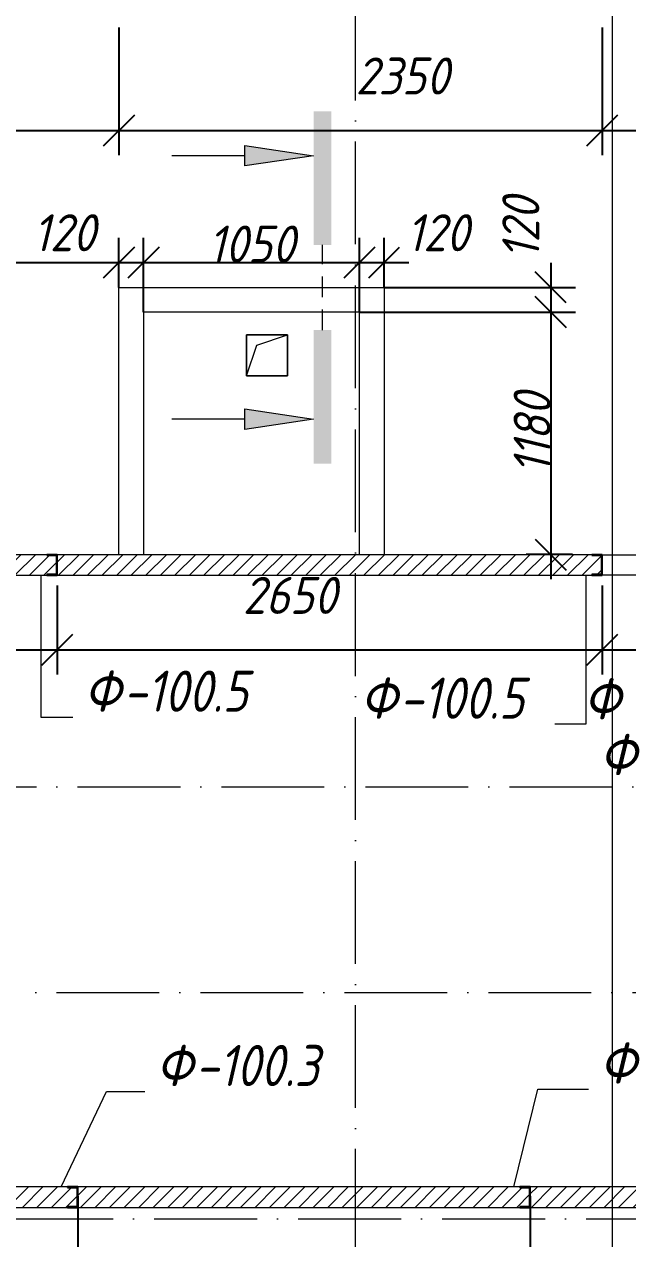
# Model space of a CAD drawing. Header units: millimetres. Extents: x -356862 to 418287, y 0 to 839748.
# Drawn here: x -79111 to -76177, y 618100 to 624008 of the extents above; entities that cross this region are included whole.
import ezdxf

# ---------------------------------------------------------------- set-up
doc = ezdxf.new("R2010")
doc.units = ezdxf.units.MM
doc.linetypes.add('200_ШТРИХ_ш1п0_6_', pattern=[160, 100, -60])
doc.linetypes.add('50_200_ШТРИХ_1Т_ш5_п1_п1_', pattern=[700, 500, -100, 0, -100])
for name, color, linetype, lineweight in [('A-____-____-DIMS', 7, 'Continuous', 9), ('A-____-NOTE-TEXT', 7, 'Continuous', 9), ('A-____-NOTE-TEXT-1', 7, 'Continuous', 5), ('A-FLOR-____-OTLN', 7, 'Continuous', 9), ('A-GENM-____-IDEN', 7, 'Continuous', 9), ('A-GENM-____-MCUT', 7, 'Continuous', 25), ('A-GENM-____-OTLN', 7, 'Continuous', 9), ('A-GENM-____-OTLN-1', 7, 'Continuous', 25), ('A-WALL-FNSH-MCUT-1', 7, 'Continuous', 9), ('S-GRID-____-OTLN-1', 7, '50_200_ШТРИХ_1Т_ш5_п1_п1_', 9)]:
    doc.layers.add(name, color=color, linetype=linetype, lineweight=lineweight)
for name, color, linetype, lineweight, true_color in [('A-DETL-GENF-OTLN-10', 7, '200_ШТРИХ_ш1п0_6_', 9, 0x000000), ('A-DETL-GENF-OTLN-9', 7, 'Continuous', 9, 0x000000), ('A-WALL-____-OTLN-1', 7, 'Continuous', 9, 0x800000), ('A-WALL-____-PATT-4', 9, 'Continuous', 9, 0x808080), ('G-____-____-SYMB-1', 9, 'Continuous', 9, 0x808080), ('I-WALL-____-OTLN-2', 7, 'Continuous', 9, 0x000000)]:
    doc.layers.add(name, color=color, linetype=linetype, lineweight=lineweight, true_color=true_color)
doc.styles.add('ISOCPEUR_I_10', font='isocpeui.ttf', dxfattribs={"width": 0.9, "height": 180})
doc.styles.add('ISOCPEUR_I_14', font='isocpeui.ttf', dxfattribs={"width": 0.9, "height": 180})
doc.styles.add('ISOCPEUR_I_2', font='isocpeui.ttf', dxfattribs={"width": 0.85, "height": 2.3})
doc.dimstyles.new('ISO-1_8_0_9К_СРЕДНИЙ_Кладочные_4', dxfattribs={"dimscale": 304.8, "dimtxt": 179.276612, "dimasz": 0.492126, "dimexe": 0.393701, "dimexo": 0, "dimgap": 0, "dimtad": 1, "dimdec": 3, "dimrnd": 0.001, "dimdsep": 46, "dimtxsty": 'ISOCPEUR_I_10', "dimblk1": 'OBLIQUE', "dimblk2": 'OBLIQUE', "dimsah": 1, "dimcen": 0.09, "dimdle": 0.393701, "dimazin": 0, "dimtfac": 1, "dimtdec": 4, "dimtix": 1, "dimtmove": 1, "dimatfit": 3, "dimfxl": 1, "dimtvp": 1, "dimtolj": 1, "dimtzin": 0, "dimarcsym": 2})
doc.dimstyles.new('ISO-1_8_0_9К_СРЕДНИЙ_Кладочные_5', dxfattribs={"dimscale": 304.8, "dimtxt": 179.276612, "dimasz": 0.492126, "dimexe": 0.393701, "dimexo": 0, "dimgap": 0, "dimtad": 1, "dimdec": 3, "dimrnd": 0.001, "dimdsep": 46, "dimtxsty": 'ISOCPEUR_I_10', "dimblk1": 'OBLIQUE', "dimblk2": 'OBLIQUE', "dimsah": 1, "dimcen": 0.09, "dimdle": 0.393701, "dimazin": 0, "dimtfac": 1, "dimtdec": 4, "dimtix": 1, "dimtmove": 2, "dimatfit": 3, "dimfxl": 1, "dimtvp": 1, "dimtolj": 1, "dimtzin": 0, "dimarcsym": 2})
doc.dimstyles.new('ISO-1_8_0_9К_СРЕДНИЙ_Кладочные_6', dxfattribs={"dimscale": 304.8, "dimtxt": 179.276612, "dimasz": 0.492126, "dimexe": 0.393701, "dimexo": 0, "dimgap": 0, "dimtad": 1, "dimdec": 3, "dimrnd": 0.001, "dimdsep": 46, "dimtxsty": 'ISOCPEUR_I_14', "dimblk1": 'OBLIQUE', "dimblk2": 'OBLIQUE', "dimsah": 1, "dimcen": 0.09, "dimdle": 0.393701, "dimazin": 0, "dimtfac": 1, "dimtdec": 4, "dimtix": 1, "dimtmove": 0, "dimatfit": 3, "dimfxl": 1, "dimtvp": 1, "dimtolj": 1, "dimtzin": 0, "dimarcsym": 2})
pattern_1 = [(45, (-175000.736, 544716.51), (-35.35534, 35.35534), [])]

# ---------------------------------------------------------------- blocks, each defined once
blk = doc.blocks.new('154_Фахверк_СКБ_Швеллер - Тип_100_4010-27789772-АР1_Кладочный план 1 этажа в осях 1-64_Ю-ЯЯ')
at = {"layer": 'A-GENM-____-MCUT'}
for p, q in [((175, 50), (125, 50)), ((125, 50), (125, -50)), ((128, 47), (175, 47)), ((128, -47), (128, 47)), ((175, 47), (175, 50)), ((125, -50), (175, -50)), ((175, -47), (128, -47)), ((175, -50), (175, -47))]:
    blk.add_line(p, q, dxfattribs=at)
blk = doc.blocks.new('154_Фахверк_СКБ_Швеллер - Тип_100_3600-27825154-АР1_Кладочный план 1 этажа в осях 1-64_Ю-ЯЯ')
at = {"layer": 'A-GENM-____-MCUT'}
for p, q in [((175, 50), (125, 50)), ((125, 50), (125, -50)), ((128, 47), (175, 47)), ((128, -47), (128, 47)), ((175, 47), (175, 50)), ((125, -50), (175, -50)), ((175, -47), (128, -47)), ((175, -50), (175, -47))]:
    blk.add_line(p, q, dxfattribs=at)
blk = doc.blocks.new('AR_Отверстие прямоугольное _в плите_ - AR_Отверстие прямоугольное _в плите_-30459597-АР1_Кладочный план 1 этажа в осях 1-64_Ю-ЯЯ')
at = {"layer": 'A-GENM-____-OTLN'}
for p, q in [((100, 100), (-100, 100)), ((-100, 100), (-100, -100)), ((-50, 50), (100, 100)), ((100, -100), (100, 100)), ((-100, -100), (-50, 50)), ((-100, -100), (100, -100))]:
    blk.add_line(p, q, dxfattribs=at)
blk = doc.blocks.new('DET_L_Имитация разреза_ISO2-5 - Вправо-28123847-АР1_Кладочный план 1 этажа в осях 1-64_Ю-ЯЯ')
at = {"layer": 'A-DETL-GENF-OTLN-10'}
blk.add_line((143.1, 0), (556.9, 0), dxfattribs=at)
blk = doc.blocks.new('_Oblique')
at = {"color": 0, "linetype": 'ByBlock', "lineweight": -2}
blk.add_line((-0.5, -0.5), (0.5, 0.5), dxfattribs=at)
blk = doc.blocks.new('*D12933')
at = {"layer": 'A-____-____-DIMS', "color": 0, "lineweight": -2, "transparency": 16777216}
for p, q in [((-78650.7, 623992.6), (-78650.7, 623371)), ((-81050.7, 623797.6), (-81050.7, 623371)), ((-81170.7, 623491), (-78530.7, 623491))]:
    blk.add_line(p, q, dxfattribs=at)
at = {"layer": 'Defpoints', "color": 0, "transparency": 16777216}
for p in [(-78650.7, 623992.6), (-81050.7, 623797.6), (-78650.7, 623491)]:
    blk.add_point(p, dxfattribs=at)
at = {"layer": 'A-____-____-DIMS', "color": 0, "lineweight": -2, "transparency": 16777216, "xscale": 150, "yscale": 150, "zscale": 150, "rotation": 180}
blk.add_blockref('_Oblique', (-81050.7, 623491), dxfattribs=at)
at = {"layer": 'A-____-____-DIMS', "color": 0, "lineweight": -2, "transparency": 16777216, "xscale": 150, "yscale": 150, "zscale": 150}
blk.add_blockref('_Oblique', (-78650.7, 623491), dxfattribs=at)
at = {"layer": 'A-____-____-DIMS', "color": 0, "transparency": 16777216, "insert": (-79850.7, 623581), "char_height": 180, "width": 562.653, "attachment_point": 5, "style": 'ISOCPEUR_I_14'}
blk.add_mtext('\\A1;2400', dxfattribs=at)
blk = doc.blocks.new('*D12934')
at = {"layer": 'A-____-____-DIMS', "color": 0, "lineweight": -2, "transparency": 16777216}
for p, q in [((-78650.7, 623992.6), (-78650.7, 623371)), ((-76300.7, 623992.6), (-76300.7, 623371)), ((-78770.7, 623491), (-76180.7, 623491))]:
    blk.add_line(p, q, dxfattribs=at)
at = {"layer": 'Defpoints', "color": 0, "transparency": 16777216}
for p in [(-78650.7, 623992.6), (-76300.7, 623992.6), (-76300.7, 623491)]:
    blk.add_point(p, dxfattribs=at)
at = {"layer": 'A-____-____-DIMS', "color": 0, "lineweight": -2, "transparency": 16777216, "xscale": 150, "yscale": 150, "zscale": 150, "rotation": 180}
blk.add_blockref('_Oblique', (-78650.7, 623491), dxfattribs=at)
at = {"layer": 'A-____-____-DIMS', "color": 0, "lineweight": -2, "transparency": 16777216, "xscale": 150, "yscale": 150, "zscale": 150}
blk.add_blockref('_Oblique', (-76300.7, 623491), dxfattribs=at)
at = {"layer": 'A-____-____-DIMS', "color": 0, "transparency": 16777216, "insert": (-77499.6, 623846.1), "char_height": 180, "width": 546.104, "attachment_point": 1, "line_spacing_factor": 1.149209, "style": 'ISOCPEUR_I_10'}
blk.add_mtext('\\A1;2350', dxfattribs=at)
blk = doc.blocks.new('*D12935')
at = {"layer": 'A-____-____-DIMS', "color": 0, "lineweight": -2, "transparency": 16777216}
for p, q in [((-76300.7, 623992.6), (-76300.7, 623371)), ((-75200.7, 623992.6), (-75200.7, 623371)), ((-76420.7, 623491), (-75080.7, 623491))]:
    blk.add_line(p, q, dxfattribs=at)
at = {"layer": 'Defpoints', "color": 0, "transparency": 16777216}
for p in [(-76300.7, 623992.6), (-75200.7, 623992.6), (-75200.7, 623491)]:
    blk.add_point(p, dxfattribs=at)
at = {"layer": 'A-____-____-DIMS', "color": 0, "lineweight": -2, "transparency": 16777216, "xscale": 150, "yscale": 150, "zscale": 150, "rotation": 180}
blk.add_blockref('_Oblique', (-76300.7, 623491), dxfattribs=at)
at = {"layer": 'A-____-____-DIMS', "color": 0, "lineweight": -2, "transparency": 16777216, "xscale": 150, "yscale": 150, "zscale": 150}
blk.add_blockref('_Oblique', (-75200.7, 623491), dxfattribs=at)
at = {"layer": 'A-____-____-DIMS', "color": 0, "transparency": 16777216, "insert": (-75750.7, 623581), "char_height": 180, "width": 463.361, "attachment_point": 5, "style": 'ISOCPEUR_I_14'}
blk.add_mtext('\\A1;1100', dxfattribs=at)
blk = doc.blocks.new('*D12947')
at = {"layer": 'A-____-____-DIMS', "color": 0, "lineweight": -2, "transparency": 16777216}
for p, q in [((-78950.7, 621277.6), (-78950.7, 620844.3)), ((-81650.7, 621070.4), (-81650.7, 620844.3)), ((-81770.7, 620964.3), (-78830.7, 620964.3))]:
    blk.add_line(p, q, dxfattribs=at)
at = {"layer": 'Defpoints', "color": 0, "transparency": 16777216}
for p in [(-78950.7, 621277.6), (-81650.7, 621070.4), (-78950.7, 620964.3)]:
    blk.add_point(p, dxfattribs=at)
at = {"layer": 'A-____-____-DIMS', "color": 0, "lineweight": -2, "transparency": 16777216, "xscale": 150, "yscale": 150, "zscale": 150, "rotation": 180}
blk.add_blockref('_Oblique', (-81650.7, 620964.3), dxfattribs=at)
at = {"layer": 'A-____-____-DIMS', "color": 0, "lineweight": -2, "transparency": 16777216, "xscale": 150, "yscale": 150, "zscale": 150}
blk.add_blockref('_Oblique', (-78950.7, 620964.3), dxfattribs=at)
at = {"layer": 'A-____-____-DIMS', "color": 0, "transparency": 16777216, "insert": (-80300.7, 621055.5), "char_height": 180, "width": 546.104, "attachment_point": 5, "style": 'ISOCPEUR_I_14'}
blk.add_mtext('\\A1;2700', dxfattribs=at)
blk = doc.blocks.new('*D12948')
at = {"layer": 'A-____-____-DIMS', "color": 0, "lineweight": -2, "transparency": 16777216}
for p, q in [((-78950.7, 621277.6), (-78950.7, 620844.3)), ((-76300.7, 621277.6), (-76300.7, 620844.3)), ((-79070.7, 620964.3), (-76180.7, 620964.3))]:
    blk.add_line(p, q, dxfattribs=at)
at = {"layer": 'Defpoints', "color": 0, "transparency": 16777216}
for p in [(-78950.7, 621277.6), (-76300.7, 621277.6), (-76300.7, 620964.3)]:
    blk.add_point(p, dxfattribs=at)
at = {"layer": 'A-____-____-DIMS', "color": 0, "lineweight": -2, "transparency": 16777216, "xscale": 150, "yscale": 150, "zscale": 150, "rotation": 180}
blk.add_blockref('_Oblique', (-78950.7, 620964.3), dxfattribs=at)
at = {"layer": 'A-____-____-DIMS', "color": 0, "lineweight": -2, "transparency": 16777216, "xscale": 150, "yscale": 150, "zscale": 150}
blk.add_blockref('_Oblique', (-76300.7, 620964.3), dxfattribs=at)
at = {"layer": 'A-____-____-DIMS', "color": 0, "transparency": 16777216, "insert": (-78048.4, 621319.5), "char_height": 180, "width": 546.104, "attachment_point": 1, "line_spacing_factor": 1.149209, "style": 'ISOCPEUR_I_10'}
blk.add_mtext('\\A1;2650', dxfattribs=at)
blk = doc.blocks.new('*D12949')
at = {"layer": 'A-____-____-DIMS', "color": 0, "lineweight": -2, "transparency": 16777216}
for p, q in [((-75200.7, 621324.5), (-75200.7, 620844.3)), ((-76300.7, 621277.6), (-76300.7, 620844.3)), ((-76420.7, 620964.3), (-75080.7, 620964.3))]:
    blk.add_line(p, q, dxfattribs=at)
at = {"layer": 'Defpoints', "color": 0, "transparency": 16777216}
for p in [(-75200.7, 621324.5), (-76300.7, 621277.6), (-75200.7, 620964.3)]:
    blk.add_point(p, dxfattribs=at)
at = {"layer": 'A-____-____-DIMS', "color": 0, "lineweight": -2, "transparency": 16777216, "xscale": 150, "yscale": 150, "zscale": 150, "rotation": 180}
blk.add_blockref('_Oblique', (-76300.7, 620964.3), dxfattribs=at)
at = {"layer": 'A-____-____-DIMS', "color": 0, "lineweight": -2, "transparency": 16777216, "xscale": 150, "yscale": 150, "zscale": 150}
blk.add_blockref('_Oblique', (-75200.7, 620964.3), dxfattribs=at)
at = {"layer": 'A-____-____-DIMS', "color": 0, "transparency": 16777216, "insert": (-75750.7, 621054.3), "char_height": 180, "width": 463.361, "attachment_point": 5, "style": 'ISOCPEUR_I_14'}
blk.add_mtext('\\A1;1100', dxfattribs=at)
blk = doc.blocks.new('*D12953')
at = {"layer": 'A-____-____-DIMS', "color": 0, "lineweight": -2, "transparency": 16777216}
for p, q in [((-78850.7, 618307.3), (-78850.7, 617696.1)), ((-81050.7, 617947.6), (-81050.7, 617696.1)), ((-81170.7, 617816.1), (-78730.7, 617816.1))]:
    blk.add_line(p, q, dxfattribs=at)
at = {"layer": 'Defpoints', "color": 0, "transparency": 16777216}
for p in [(-78850.7, 618307.3), (-81050.7, 617947.6), (-78850.7, 617816.1)]:
    blk.add_point(p, dxfattribs=at)
at = {"layer": 'A-____-____-DIMS', "color": 0, "lineweight": -2, "transparency": 16777216, "xscale": 150, "yscale": 150, "zscale": 150, "rotation": 180}
blk.add_blockref('_Oblique', (-81050.7, 617816.1), dxfattribs=at)
at = {"layer": 'A-____-____-DIMS', "color": 0, "lineweight": -2, "transparency": 16777216, "xscale": 150, "yscale": 150, "zscale": 150}
blk.add_blockref('_Oblique', (-78850.7, 617816.1), dxfattribs=at)
at = {"layer": 'A-____-____-DIMS', "color": 0, "transparency": 16777216, "insert": (-79950.7, 617906.1), "char_height": 180, "width": 546.104, "attachment_point": 5, "style": 'ISOCPEUR_I_14'}
blk.add_mtext('\\A1;2200', dxfattribs=at)
blk = doc.blocks.new('*D12954')
at = {"layer": 'A-____-____-DIMS', "color": 0, "lineweight": -2, "transparency": 16777216}
for p, q in [((-78850.7, 618307.3), (-78850.7, 617696.1)), ((-76650.7, 618307.3), (-76650.7, 617696.1)), ((-78970.7, 617816.1), (-76530.7, 617816.1))]:
    blk.add_line(p, q, dxfattribs=at)
at = {"layer": 'Defpoints', "color": 0, "transparency": 16777216}
for p in [(-78850.7, 618307.3), (-76650.7, 618307.3), (-76650.7, 617816.1)]:
    blk.add_point(p, dxfattribs=at)
at = {"layer": 'A-____-____-DIMS', "color": 0, "lineweight": -2, "transparency": 16777216, "xscale": 150, "yscale": 150, "zscale": 150, "rotation": 180}
blk.add_blockref('_Oblique', (-78850.7, 617816.1), dxfattribs=at)
at = {"layer": 'A-____-____-DIMS', "color": 0, "lineweight": -2, "transparency": 16777216, "xscale": 150, "yscale": 150, "zscale": 150}
blk.add_blockref('_Oblique', (-76650.7, 617816.1), dxfattribs=at)
at = {"layer": 'A-____-____-DIMS', "color": 0, "transparency": 16777216, "insert": (-77750.7, 617906.1), "char_height": 180, "width": 546.104, "attachment_point": 5, "style": 'ISOCPEUR_I_14'}
blk.add_mtext('\\A1;2200', dxfattribs=at)
blk = doc.blocks.new('*D12955')
at = {"layer": 'A-____-____-DIMS', "color": 0, "lineweight": -2, "transparency": 16777216}
for p, q in [((-76650.7, 618307.3), (-76650.7, 617696.1)), ((-74450.7, 618252.6), (-74450.7, 617696.1)), ((-76770.7, 617816.1), (-74330.7, 617816.1))]:
    blk.add_line(p, q, dxfattribs=at)
at = {"layer": 'Defpoints', "color": 0, "transparency": 16777216}
for p in [(-76650.7, 618307.3), (-74450.7, 618252.6), (-74450.7, 617816.1)]:
    blk.add_point(p, dxfattribs=at)
at = {"layer": 'A-____-____-DIMS', "color": 0, "lineweight": -2, "transparency": 16777216, "xscale": 150, "yscale": 150, "zscale": 150, "rotation": 180}
blk.add_blockref('_Oblique', (-76650.7, 617816.1), dxfattribs=at)
at = {"layer": 'A-____-____-DIMS', "color": 0, "lineweight": -2, "transparency": 16777216, "xscale": 150, "yscale": 150, "zscale": 150}
blk.add_blockref('_Oblique', (-74450.7, 617816.1), dxfattribs=at)
at = {"layer": 'A-____-____-DIMS', "color": 0, "transparency": 16777216, "insert": (-75550.7, 617906.1), "char_height": 180, "width": 546.104, "attachment_point": 5, "style": 'ISOCPEUR_I_14'}
blk.add_mtext('\\A1;2200', dxfattribs=at)
blk = doc.blocks.new('*D12798')
at = {"layer": 'A-____-____-DIMS', "color": 0, "lineweight": -2, "transparency": 16777216}
for p, q in [((-81650.7, 622954.5), (-81650.7, 622728.4)), ((-78650.7, 622727.6), (-78650.7, 622968.4)), ((-81770.7, 622848.4), (-78530.7, 622848.4))]:
    blk.add_line(p, q, dxfattribs=at)
at = {"layer": 'Defpoints', "color": 0, "transparency": 16777216}
for p in [(-81650.7, 622954.5), (-78650.7, 622848.4), (-78650.7, 622727.6)]:
    blk.add_point(p, dxfattribs=at)
at = {"layer": 'A-____-____-DIMS', "color": 0, "lineweight": -2, "transparency": 16777216, "xscale": 150, "yscale": 150, "zscale": 150, "rotation": 180}
blk.add_blockref('_Oblique', (-81650.7, 622848.4), dxfattribs=at)
at = {"layer": 'A-____-____-DIMS', "color": 0, "lineweight": -2, "transparency": 16777216, "xscale": 150, "yscale": 150, "zscale": 150}
blk.add_blockref('_Oblique', (-78650.7, 622848.4), dxfattribs=at)
at = {"layer": 'A-____-____-DIMS', "color": 0, "transparency": 16777216, "insert": (-80150.7, 622938.4), "char_height": 180, "width": 546.104, "attachment_point": 5, "style": 'ISOCPEUR_I_14'}
blk.add_mtext('\\A1;3000', dxfattribs=at)
blk = doc.blocks.new('*D12799')
at = {"layer": 'A-____-____-DIMS', "color": 0, "lineweight": -2, "transparency": 16777216}
for p, q in [((-78650.7, 622727.6), (-78650.7, 622968.4)), ((-78530.7, 622607.6), (-78530.7, 622968.4)), ((-78770.7, 622848.4), (-78410.7, 622848.4))]:
    blk.add_line(p, q, dxfattribs=at)
at = {"layer": 'Defpoints', "color": 0, "transparency": 16777216}
for p in [(-78530.7, 622848.4), (-78650.7, 622727.6), (-78530.7, 622607.6)]:
    blk.add_point(p, dxfattribs=at)
at = {"layer": 'A-____-____-DIMS', "color": 0, "lineweight": -2, "transparency": 16777216, "xscale": 150, "yscale": 150, "zscale": 150, "rotation": 180}
blk.add_blockref('_Oblique', (-78650.7, 622848.4), dxfattribs=at)
at = {"layer": 'A-____-____-DIMS', "color": 0, "lineweight": -2, "transparency": 16777216, "xscale": 150, "yscale": 150, "zscale": 150}
blk.add_blockref('_Oblique', (-78530.7, 622848.4), dxfattribs=at)
at = {"layer": 'A-____-____-DIMS', "color": 0, "transparency": 16777216, "insert": (-79067.6, 623083.6), "char_height": 180, "width": 368.207, "attachment_point": 1, "line_spacing_factor": 1.149209, "style": 'ISOCPEUR_I_10'}
blk.add_mtext('\\A1;120', dxfattribs=at)
blk = doc.blocks.new('*D12800')
at = {"layer": 'A-____-____-DIMS', "color": 0, "lineweight": -2, "transparency": 16777216}
for p, q in [((-78530.7, 622607.6), (-78530.7, 622968.4)), ((-77480.7, 622607.6), (-77480.7, 622968.4)), ((-78650.7, 622848.4), (-77360.7, 622848.4))]:
    blk.add_line(p, q, dxfattribs=at)
at = {"layer": 'Defpoints', "color": 0, "transparency": 16777216}
for p in [(-77480.7, 622848.4), (-78530.7, 622607.6), (-77480.7, 622607.6)]:
    blk.add_point(p, dxfattribs=at)
at = {"layer": 'A-____-____-DIMS', "color": 0, "lineweight": -2, "transparency": 16777216, "xscale": 150, "yscale": 150, "zscale": 150, "rotation": 180}
blk.add_blockref('_Oblique', (-78530.7, 622848.4), dxfattribs=at)
at = {"layer": 'A-____-____-DIMS', "color": 0, "lineweight": -2, "transparency": 16777216, "xscale": 150, "yscale": 150, "zscale": 150}
blk.add_blockref('_Oblique', (-77480.7, 622848.4), dxfattribs=at)
at = {"layer": 'A-____-____-DIMS', "color": 0, "transparency": 16777216, "insert": (-78005.7, 622938.4), "char_height": 180, "width": 504.733, "attachment_point": 5, "style": 'ISOCPEUR_I_14'}
blk.add_mtext('\\A1;1050', dxfattribs=at)
blk = doc.blocks.new('*D12801')
at = {"layer": 'A-____-____-DIMS', "color": 0, "lineweight": -2, "transparency": 16777216}
for p, q in [((-77480.7, 622607.6), (-77480.7, 622968.4)), ((-77360.7, 622727.6), (-77360.7, 622968.4)), ((-77600.7, 622848.4), (-77240.7, 622848.4))]:
    blk.add_line(p, q, dxfattribs=at)
at = {"layer": 'Defpoints', "color": 0, "transparency": 16777216}
for p in [(-77360.7, 622848.4), (-77360.7, 622727.6), (-77480.7, 622607.6)]:
    blk.add_point(p, dxfattribs=at)
at = {"layer": 'A-____-____-DIMS', "color": 0, "lineweight": -2, "transparency": 16777216, "xscale": 150, "yscale": 150, "zscale": 150, "rotation": 180}
blk.add_blockref('_Oblique', (-77480.7, 622848.4), dxfattribs=at)
at = {"layer": 'A-____-____-DIMS', "color": 0, "lineweight": -2, "transparency": 16777216, "xscale": 150, "yscale": 150, "zscale": 150}
blk.add_blockref('_Oblique', (-77360.7, 622848.4), dxfattribs=at)
at = {"layer": 'A-____-____-DIMS', "color": 0, "transparency": 16777216, "insert": (-77252, 623083.6), "char_height": 180, "width": 368.207, "attachment_point": 1, "line_spacing_factor": 1.149209, "style": 'ISOCPEUR_I_10'}
blk.add_mtext('\\A1;120', dxfattribs=at)
blk = doc.blocks.new('*D12802')
at = {"layer": 'A-____-____-DIMS', "color": 0, "lineweight": -2, "transparency": 16777216}
for p, q in [((-76551.3, 622847.6), (-76551.3, 622487.6)), ((-77360.7, 622727.6), (-76431.3, 622727.6)), ((-77480.7, 622607.6), (-76431.3, 622607.6))]:
    blk.add_line(p, q, dxfattribs=at)
at = {"layer": 'Defpoints', "color": 0, "transparency": 16777216}
for p in [(-77360.7, 622727.6), (-77480.7, 622607.6), (-76551.3, 622607.6)]:
    blk.add_point(p, dxfattribs=at)
at = {"layer": 'A-____-____-DIMS', "color": 0, "lineweight": -2, "transparency": 16777216, "xscale": 150, "yscale": 150, "zscale": 150}
for p, rotation in [((-76551.3, 622727.6), 90), ((-76551.3, 622607.6), 270)]:
    blk.add_blockref('_Oblique', p, dxfattribs=dict(at, rotation=rotation))
at = {"layer": 'A-____-____-DIMS', "color": 0, "transparency": 16777216, "insert": (-76786.5, 622865.1), "char_height": 180, "width": 368.207, "attachment_point": 1, "rotation": 90, "line_spacing_factor": 1.149209, "style": 'ISOCPEUR_I_10'}
blk.add_mtext('\\A1;120', dxfattribs=at)
blk = doc.blocks.new('*D12803')
at = {"layer": 'A-____-____-DIMS', "color": 0, "lineweight": -2, "transparency": 16777216}
for p, q in [((-76551.3, 622727.6), (-76551.3, 621307.6)), ((-77480.7, 622607.6), (-76431.3, 622607.6)), ((-76445.3, 621427.6), (-76671.3, 621427.6))]:
    blk.add_line(p, q, dxfattribs=at)
at = {"layer": 'Defpoints', "color": 0, "transparency": 16777216}
for p in [(-77480.7, 622607.6), (-76551.3, 621427.6), (-76445.3, 621427.6)]:
    blk.add_point(p, dxfattribs=at)
at = {"layer": 'A-____-____-DIMS', "color": 0, "lineweight": -2, "transparency": 16777216, "xscale": 150, "yscale": 150, "zscale": 150}
for p, rotation in [((-76551.3, 622607.6), 90), ((-76551.3, 621427.6), 270)]:
    blk.add_blockref('_Oblique', p, dxfattribs=dict(at, rotation=rotation))
at = {"layer": 'A-____-____-DIMS', "color": 0, "transparency": 16777216, "insert": (-76641.3, 622017.6), "char_height": 180, "width": 463.361, "attachment_point": 5, "rotation": 90, "style": 'ISOCPEUR_I_14'}
blk.add_mtext('\\A1;1180', dxfattribs=at)

msp = doc.modelspace()

# ---------------------------------------------------------------- hatches: boundary and pattern name
at = {"layer": 'A-____-NOTE-TEXT-1'}
for points in [[(-77617.3674, 622934.1114), (-77617.3674, 623584.1114), (-77704.104, 623584.1114), (-77704.104, 622934.1114)], [(-78037.7454, 623318.2634), (-77704.104, 623368.2634), (-78037.7454, 623418.2634)], [(-77617.3674, 621870.2987), (-77617.3674, 622520.2987), (-77704.104, 622520.2987), (-77704.104, 621870.2987)], [(-78037.7454, 622036.1468), (-77704.104, 622086.1468), (-78037.7454, 622136.1468)]]:
    msp.add_hatch(color=256, dxfattribs=at).paths.add_polyline_path(points, flags=0)
at = {"layer": 'A-WALL-____-PATT-4'}
h = msp.add_hatch(dxfattribs=at)
h.set_pattern_fill('FP_5', color=256, style=0, pattern_type=2)
h.set_pattern_definition(pattern_1)
h.paths.add_polyline_path([(-81650.7357, 621327.5526), (-79000.7357, 621327.5526), (-79000.7357, 621330.5526), (-78953.7357, 621330.5526), (-78953.7357, 621424.5526), (-79000.7357, 621424.5526), (-79000.7357, 621427.5526), (-81650.7357, 621427.5526)], flags=0)
h.paths.add_polyline_path([(-74000.7357, 621327.5526), (-74000.7357, 621372.5526), (-74006.7357, 621372.5526), (-74006.7357, 621427.5526), (-74975.7357, 621427.5526), (-74975.7357, 621327.5526), (-74269.8145, 621327.5526)], flags=0)
h.paths.add_polyline_path([(-75025.7357, 621327.5526), (-75025.7357, 621330.5526), (-74978.7357, 621330.5526), (-74978.7357, 621424.5526), (-75025.7357, 621424.5526), (-75025.7357, 621427.5526), (-75150.7357, 621427.5526), (-75150.7357, 621424.5526), (-75197.7357, 621424.5526), (-75197.7357, 621330.5526), (-75150.7357, 621330.5526), (-75150.7357, 621327.5526)], flags=0)
h.paths.add_polyline_path([(-76350.7357, 621327.5526), (-76350.7357, 621330.5526), (-76303.7357, 621330.5526), (-76303.7357, 621424.5526), (-76350.7357, 621424.5526), (-76350.7357, 621427.5526), (-78950.7357, 621427.5526), (-78950.7357, 621327.5526), (-77804.743, 621327.5526)], flags=0)
h = msp.add_hatch(dxfattribs=at)
h.set_pattern_fill('FP_5', color=256, style=0, pattern_type=2)
h.set_pattern_definition(pattern_1)
h.paths.add_polyline_path([(-81050.7357, 618252.5526), (-78900.7357, 618252.5526), (-78900.7357, 618255.5526), (-78853.7357, 618255.5526), (-78853.7357, 618349.5526), (-78900.7357, 618349.5526), (-78900.7357, 618352.5526), (-81050.7357, 618352.5526)], flags=0)
h.paths.add_polyline_path([(-76750.7357, 618252.5526), (-76700.7357, 618252.5526), (-76700.7357, 618255.5526), (-76653.7357, 618255.5526), (-76653.7357, 618349.5526), (-76700.7357, 618349.5526), (-76700.7357, 618352.5526), (-78850.7357, 618352.5526), (-78850.7357, 618252.5526)], flags=0)
h.paths.add_polyline_path([(-74450.7357, 618252.5526), (-74450.7357, 618352.5526), (-76650.7357, 618352.5526), (-76650.7357, 618252.5526), (-76037.2788, 618252.5526)], flags=0)

# ---------------------------------------------------------------- linework, layer by layer
at = {"layer": 'A-____-NOTE-TEXT'}
for p, q in [((-78037.7454, 623368.2634), (-78393.9954, 623368.2634)), ((-78037.7454, 623418.2634), (-77704.104, 623368.2634)), ((-78037.7454, 623318.2634), (-78037.7454, 623418.2634)), ((-77704.104, 623368.2634), (-78037.7454, 623318.2634)), ((-78037.7454, 622036.1468), (-78037.7454, 622136.1468)), ((-78037.7454, 622136.1468), (-77704.104, 622086.1468)), ((-78037.7454, 622086.1468), (-78393.9954, 622086.1468)), ((-77704.104, 622086.1468), (-78037.7454, 622036.1468))]:
    msp.add_line(p, q, dxfattribs=at)
at = {"layer": 'A-FLOR-____-OTLN'}
for p, q in [((-78030.7357, 622497.2262), (-77830.7357, 622497.2262)), ((-78030.7357, 622297.2262), (-78030.7357, 622497.2262)), ((-77830.7357, 622497.2262), (-77830.7357, 622297.2262)), ((-77830.7357, 622297.2262), (-78030.7357, 622297.2262))]:
    msp.add_line(p, q, dxfattribs=at)
at = {"layer": 'A-GENM-____-IDEN'}
for p, q in [((-79030.7357, 621327.5526), (-79030.7357, 620636.5209)), ((-76380.7357, 621327.5526), (-76380.7357, 620602.4748)), ((-79030.7357, 620636.5209), (-78874.6622, 620636.5209)), ((-76380.7357, 620602.4748), (-76531.263, 620602.4748)), ((-78930.7357, 618352.5526), (-78710.7357, 618815.4225)), ((-78710.7357, 618815.4225), (-78524.6622, 618815.4225)), ((-76730.7357, 618352.5526), (-76613.4993, 618827.6202)), ((-76613.4993, 618827.6202), (-76367.5043, 618827.6202))]:
    msp.add_line(p, q, dxfattribs=at)
at = {"layer": 'A-WALL-____-OTLN-1'}
for p, q in [((-78650.7357, 622727.5526), (-77360.7357, 622727.5526)), ((-78650.7357, 621427.5526), (-78650.7357, 622727.5526)), ((-77360.7357, 622727.5526), (-77360.7357, 621427.5526)), ((-77480.7357, 622607.5526), (-78530.7357, 622607.5526)), ((-78530.7357, 622607.5526), (-78530.7357, 621427.5526)), ((-77480.7357, 621427.5526), (-77480.7357, 622607.5526))]:
    msp.add_line(p, q, dxfattribs=at)
at = {"layer": 'A-WALL-FNSH-MCUT-1'}
for p, q in [((-79000.7357, 621427.5526), (-81650.7357, 621427.5526)), ((-76350.7357, 621427.5526), (-78950.7357, 621427.5526)), ((-81650.7357, 621327.5526), (-79000.7357, 621327.5526)), ((-78950.7357, 621327.5526), (-76350.7357, 621327.5526)), ((-78900.7357, 618352.5526), (-80950.7357, 618352.5526)), ((-76700.7357, 618352.5526), (-78850.7357, 618352.5526)), ((-74450.7357, 618352.5526), (-76650.7357, 618352.5526)), ((-81050.7357, 618252.5526), (-78900.7357, 618252.5526)), ((-78850.7357, 618252.5526), (-76700.7357, 618252.5526)), ((-76650.7357, 618252.5526), (-74450.7357, 618252.5526))]:
    msp.add_line(p, q, dxfattribs=at)
at = {"layer": 'G-____-____-SYMB-1'}
msp.add_line((-76252.5357, 632307.6488), (-76252.5357, 590122.8368), dxfattribs=at)
at = {"layer": 'I-WALL-____-OTLN-2'}
for p, q in [((-76300.7357, 621427.5526), (-75200.7357, 621427.5526)), ((-75200.7357, 621327.5526), (-76300.7357, 621327.5526))]:
    msp.add_line(p, q, dxfattribs=at)
at = {"layer": 'S-GRID-____-OTLN-1'}
for p, q in [((-77500.7357, 594233.193), (-77500.7357, 635609.362)), ((-125758.718, 620297.5526), (-70926.3291, 620297.5526)), ((-140563.2897, 619297.5526), (-70926.3291, 619297.5526)), ((-81979.4714, 618197.5526), (-70926.3291, 618197.5526))]:
    msp.add_line(p, q, dxfattribs=at)

# ---------------------------------------------------------------- block references
at = {"layer": 'A-DETL-GENF-OTLN-9', "rotation": 89.99999999999997}
msp.add_blockref('DET_L_Имитация разреза_ISO2-5 - Вправо-28123847-АР1_Кладочный план 1 этажа в осях 1-64_Ю-ЯЯ', (-77660.7357, 622377.2051), dxfattribs=at)
at = {"layer": 'A-GENM-____-OTLN'}
msp.add_blockref('AR_Отверстие прямоугольное _в плите_ - AR_Отверстие прямоугольное _в плите_-30459597-АР1_Кладочный план 1 этажа в осях 1-64_Ю-ЯЯ', (-77930.7357, 622397.2262), dxfattribs=at)
at = {"layer": 'A-GENM-____-OTLN-1', "rotation": 180}
for name, p in [('154_Фахверк_СКБ_Швеллер - Тип_100_4010-27789772-АР1_Кладочный план 1 этажа в осях 1-64_Ю-ЯЯ', (-78825.7357, 621377.5526)), ('154_Фахверк_СКБ_Швеллер - Тип_100_4010-27789772-АР1_Кладочный план 1 этажа в осях 1-64_Ю-ЯЯ', (-76175.7357, 621377.5526)), ('154_Фахверк_СКБ_Швеллер - Тип_100_3600-27825154-АР1_Кладочный план 1 этажа в осях 1-64_Ю-ЯЯ', (-78725.7357, 618302.5526)), ('154_Фахверк_СКБ_Швеллер - Тип_100_3600-27825154-АР1_Кладочный план 1 этажа в осях 1-64_Ю-ЯЯ', (-76525.7357, 618302.5526))]:
    msp.add_blockref(name, p, dxfattribs=at)

# ---------------------------------------------------------------- texts
at = {"layer": 'A-GENM-____-IDEN', "char_height": 200, "attachment_point": 1, "style": 'ISOCPEUR_I_2'}
for s, insert, width in [('\\fISOCPEUR|b0|i1|c204|p34|;\\W.9;Ф', (-78821.2188, 620863.6371), 230.886), ('-100.5', (-78630.7188, 620863.6371), 822.531375), ('\\fISOCPEUR|b0|i1|c204|p34|;\\W.9;Ф', (-77477.8196, 620829.5909), 230.886), ('-100.5', (-77287.3196, 620829.5909), 822.531375), ('\\fISOCPEUR|b0|i1|c204|p34|;\\W.9;Ф', (-76391.461, 620826.3876), 230.886), ('\\fISOCPEUR|b0|i1|c204|p34|;\\W.9;Ф', (-76314.061, 620555.0526), 230.886), ('\\fISOCPEUR|b0|i1|c204|p34|;\\W.9;Ф', (-76314.061, 619054.7363), 230.886), ('\\fISOCPEUR|b0|i1|c204|p34|;\\W.9;Ф', (-78471.2188, 619042.5387), 230.886), ('-100.3', (-78280.7188, 619042.5387), 822.531375)]:
    msp.add_mtext(s, dxfattribs=dict(at, insert=insert, width=width))

# ---------------------------------------------------------------- dimensions: what is measured, and where the dimension line sits
at = {"layer": 'A-____-____-DIMS'}
for base, p1, p2, override, picture, middle in [((-78650.7357, 623490.9812), (-81050.7357, 623797.5526), (-78650.7357, 623992.5526), {"dimpost": '<>', "dimfxl": 2407.908844}, '*D12933', (-79850.7357, 623580.9812)), ((-75200.7357, 623490.9812), (-76300.7357, 623992.5526), (-75200.7357, 623992.5526), {"dimpost": '<>', "dimfxl": 1100}, '*D12935', (-75750.7357, 623580.9812)), ((-78650.7357, 622848.4482), (-81650.7357, 622954.5142), (-78650.7357, 622727.5526), {"dimpost": '<>', "dimfxl": 3008.573014}, '*D12798', (-80150.7357, 622938.4482)), ((-77480.7357, 622848.4482), (-78530.7357, 622607.5526), (-77480.7357, 622607.5526), {"dimpost": '<>', "dimfxl": 1050}, '*D12800', (-78005.7357, 622938.4482)), ((-75200.7357, 620964.3073), (-76300.7357, 621277.5526), (-75200.7357, 621324.5046), {"dimpost": '<>', "dimfxl": 1101.001585}, '*D12949', (-75750.7357, 621054.3073)), ((-78950.7357, 620964.3073), (-81650.7357, 621070.3733), (-78950.7357, 621277.5526), {"dimpost": '<>', "dimfxl": 2707.937082}, '*D12947', (-80300.7357, 621055.4664)), ((-78850.7357, 617816.0579), (-81050.7357, 617947.5526), (-78850.7357, 618307.2954), {"dimpost": '<>', "dimfxl": 2229.218445}, '*D12953', (-79950.7357, 617906.0579)), ((-76650.7357, 617816.0579), (-78850.7357, 618307.2954), (-76650.7357, 618307.2954), {"dimpost": '<>', "dimfxl": 2200}, '*D12954', (-77750.7357, 617906.0579)), ((-74450.7357, 617816.0579), (-76650.7357, 618307.2954), (-74450.7357, 618252.5526), {"dimpost": '<>', "dimfxl": 2200.680979}, '*D12955', (-75550.7357, 617906.0579))]:
    dim = msp.add_linear_dim(base=base, p1=p1, p2=p2, dimstyle='ISO-1_8_0_9К_СРЕДНИЙ_Кладочные_6', override=override, dxfattribs=at)
    dim.commit()
    dim.dimension.update_dxf_attribs({"geometry": picture, "text_midpoint": middle})
for base, p1, p2, dimstyle, override, picture, middle in [((-76300.7357, 623490.9812), (-78650.7357, 623992.5526), (-76300.7357, 623992.5526), 'ISO-1_8_0_9К_СРЕДНИЙ_Кладочные_4', {"dimpost": '<>', "dimfxl": 2350}, '*D12934', (-77226.5124, 623606.1432)), ((-78530.7357, 622848.4482), (-78650.7357, 622727.5526), (-78530.7357, 622607.5526), 'ISO-1_8_0_9К_СРЕДНИЙ_Кладочные_5', {"dimpost": '<>', "dimfxl": 169.705627}, '*D12799', (-78883.485, 622963.6102)), ((-77360.7357, 622848.4482), (-77480.7357, 622607.5526), (-77360.7357, 622727.5526), 'ISO-1_8_0_9К_СРЕДНИЙ_Кладочные_5', {"dimpost": '<>', "dimfxl": 169.705627}, '*D12801', (-77067.9238, 622963.6102)), ((-76300.7357, 620964.3073), (-78950.7357, 621277.5526), (-76300.7357, 621277.5526), 'ISO-1_8_0_9К_СРЕДНИЙ_Кладочные_4', {"dimpost": '<>', "dimfxl": 2650}, '*D12948', (-77775.3306, 621079.4693))]:
    dim = msp.add_linear_dim(base=base, p1=p1, p2=p2, dimstyle=dimstyle, override=override, dxfattribs=at)
    dim.commit()
    dim.dimension.update_dxf_attribs({"geometry": picture, "text_midpoint": middle, "dimtype": 160})
dim = msp.add_linear_dim(base=(-76551.3312, 622607.5526), p1=(-77360.7357, 622727.5526), p2=(-77480.7357, 622607.5526), angle=90, dimstyle='ISO-1_8_0_9К_СРЕДНИЙ_Кладочные_5', override={"dimpost": '<>', "dimfxl": 169.705627}, dxfattribs=at)
dim.commit()
dim.dimension.update_dxf_attribs({"geometry": '*D12802', "text_midpoint": (-76666.4933, 623049.1862), "dimtype": 160, "text_rotation": 90})
dim = msp.add_linear_dim(base=(-76551.3312, 621427.5526), p1=(-77480.7357, 622607.5526), p2=(-76445.2652, 621427.5526), angle=90, dimstyle='ISO-1_8_0_9К_СРЕДНИЙ_Кладочные_6', override={"dimpost": '<>', "dimfxl": 1569.90419}, dxfattribs=at)
dim.commit()
dim.dimension.update_dxf_attribs({"geometry": '*D12803', "text_midpoint": (-76641.3312, 622017.5526)})

doc.saveas('drawing.dxf')
